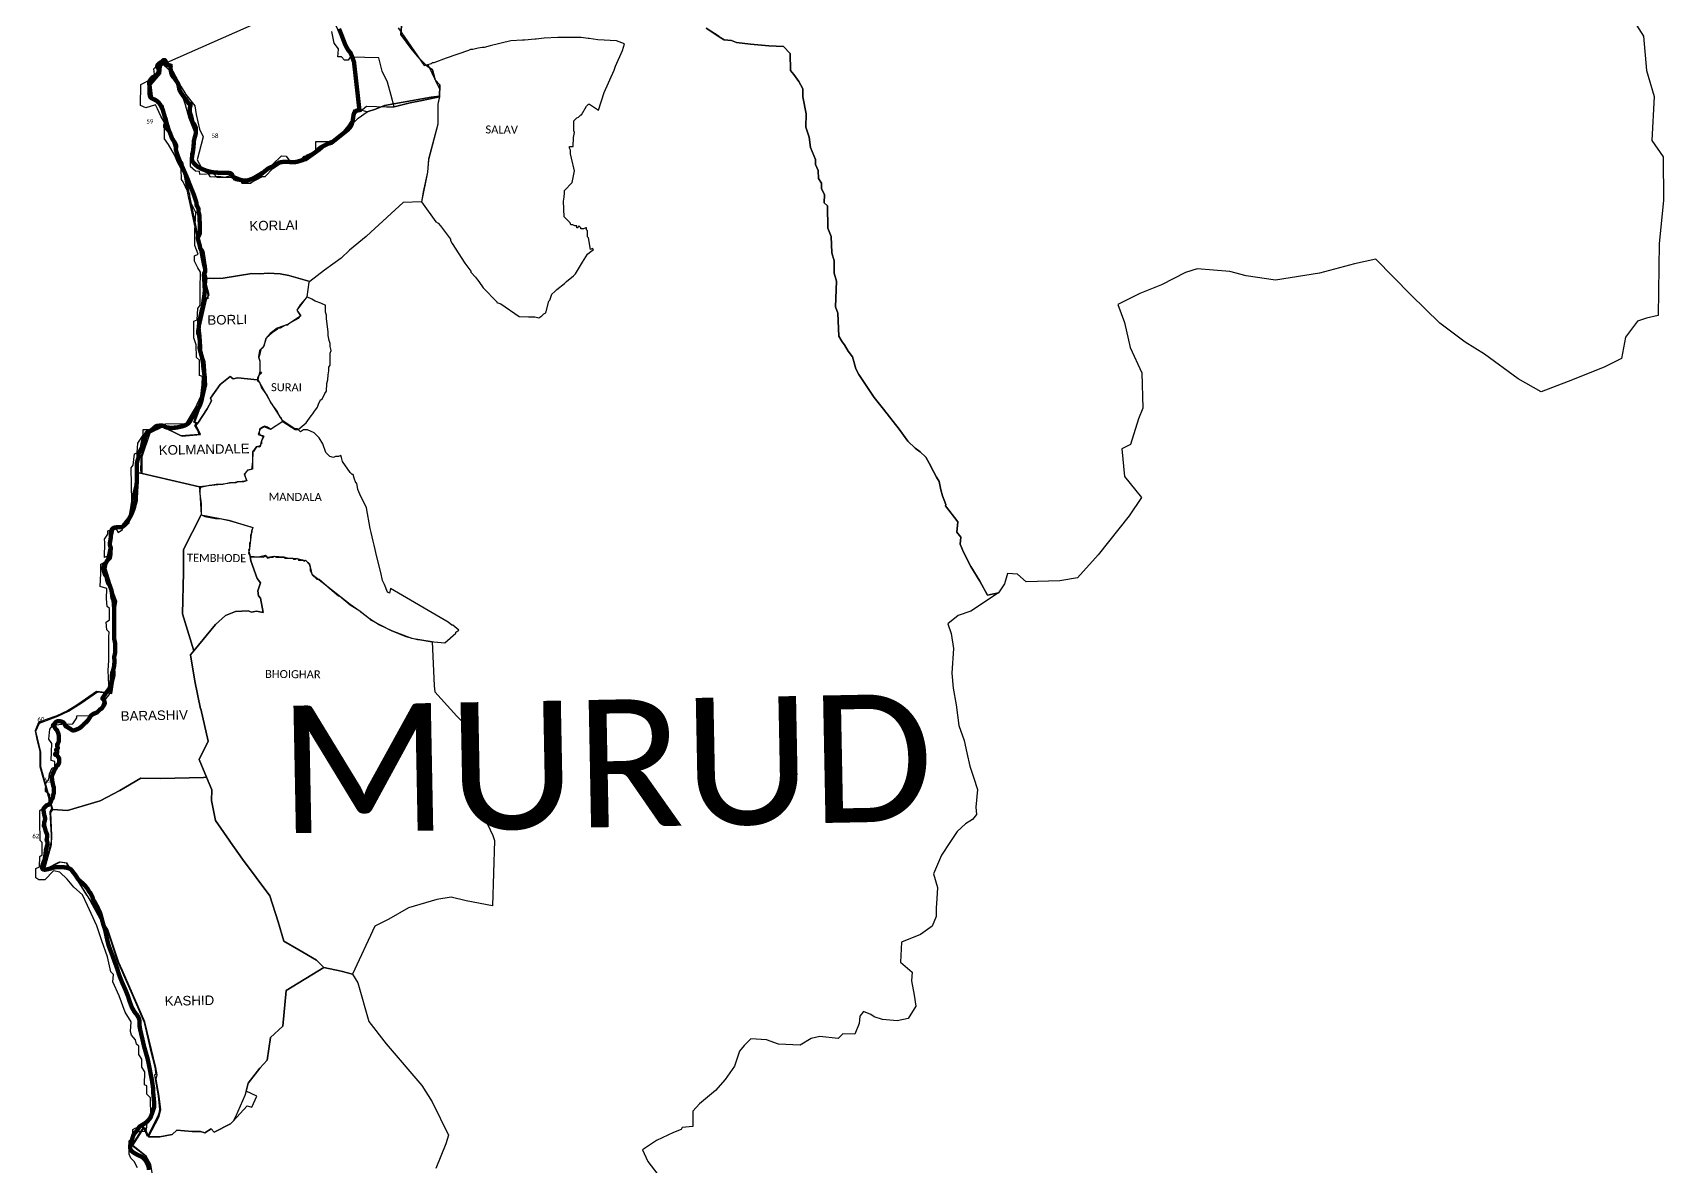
# Model space of a CAD drawing. Header units: metres. Extents: x 0 to 561379, y 0 to 4092696.
# Drawn here: x 277558 to 296192, y 2038706 to 2051652 of the extents above; entities that cross this region are included whole.
import ezdxf

# ---------------------------------------------------------------- set-up
doc = ezdxf.new("R2010")
doc.units = ezdxf.units.M
for name, color, linetype in [('COASTLINE', 5, 'Continuous'), ('DISTRICT BOUNDRY', 86, 'Continuous'), ('TALUKA BOUNDRY', 150, 'Continuous'), ('TALUKA NAME', 5, 'Continuous'), ('UNPROTECTED', 130, 'Continuous'), ('UNPROTECTED DUE TO CREEK', 150, 'Continuous'), ('village', 32, 'Continuous'), ('VILLAGE NAME', 250, 'Continuous')]:
    doc.layers.add(name, color=color, linetype=linetype)
doc.styles.get("Standard").update_dxf_attribs({"font": 'calibri.ttf'})

msp = doc.modelspace()

# ---------------------------------------------------------------- linework, layer by layer
at = {"layer": 'COASTLINE', "const_width": 50, "flags": 128}
msp.add_lwpolyline([(281059, 2051696), (281088, 2051624), (281126, 2051524), (281140, 2051495), (281158, 2051462), (281167, 2051449), (281180, 2051433), (281188, 2051424), (281206, 2051385), (281230, 2051316), (281292, 2050768), (281272, 2050765), (281257, 2050760), (281242, 2050748), (281230, 2050733), (281224, 2050710), (281221, 2050685), (281213, 2050635), (281202, 2050600), (281183, 2050568), (281161, 2050545), (280986, 2050405), (280959, 2050397), (280939, 2050387), (280854, 2050344), (280824, 2050321), (280815, 2050306), (280803, 2050297), (280754, 2050263), (280696, 2050236), (280685, 2050225), (280669, 2050211), (280657, 2050203), (280640, 2050196), (280582, 2050179), (280546, 2050172), (280486, 2050176), (280425, 2050177), (280377, 2050170), (280350, 2050153), (280316, 2050129), (280277, 2050115), (280248, 2050100), (280221, 2050079), (280196, 2050058), (280168, 2050042), (280145, 2050027), (280121, 2050013), (280096, 2049998), (280068, 2049984), (280049, 2049977), (280031, 2049970), (280016, 2049966), (280000, 2049964), (279985, 2049962), (279967, 2049963), (279942, 2049969), (279919, 2049976), (279898, 2049984), (279869, 2049996), (279858, 2050001), (279850, 2050006), (279845, 2050015), (279839, 2050027), (279831, 2050038), (279821, 2050046), (279810, 2050049), (279793, 2050051), (279750, 2050052), (279716, 2050052), (279689, 2050052), (279644, 2050056), (279623, 2050057), (279604, 2050060), (279581, 2050066), (279548, 2050074), (279525, 2050083), (279497, 2050093), (279477, 2050103), (279458, 2050114), (279441, 2050123), (279423, 2050139), (279408, 2050153), (279397, 2050166), (279388, 2050177), (279380, 2050193), (279378, 2050205), (279378, 2050224), (279381, 2050246), (279388, 2050283), (279394, 2050331), (279396, 2050361), (279399, 2050384), (279399, 2050407), (279402, 2050424), (279408, 2050449), (279415, 2050473), (279423, 2050506), (279424, 2050522), (279424, 2050540), (279424, 2050561), (279419, 2050577), (279408, 2050598), (279395, 2050618), (279387, 2050626), (279382, 2050638), (279378, 2050661), (279371, 2050691), (279362, 2050718), (279356, 2050737), (279354, 2050764), (279353, 2050788), (279356, 2050802), (279359, 2050810), (279362, 2050820), (279362, 2050827), (279360, 2050834), (279355, 2050838), (279352, 2050840), (279344, 2050842), (279339, 2050845), (279319, 2050877), (279305, 2050897), (279285, 2050920), (279265, 2050948), (279254, 2050965), (279244, 2050981), (279238, 2050993), (279233, 2051007), (279229, 2051030), (279225, 2051050), (279219, 2051071), (279207, 2051091), (279191, 2051113), (279179, 2051130), (279165, 2051144), (279158, 2051155), (279149, 2051168), (279143, 2051188), (279139, 2051203), (279136, 2051223), (279134, 2051240), (279134, 2051257), (279135, 2051268), (279134, 2051275), (279128, 2051277), (279116, 2051280), (279103, 2051281), (279091, 2051282), (279082, 2051283), (279076, 2051289), (279075, 2051305), (279075, 2051324), (279071, 2051335), (279067, 2051338), (279060, 2051339), (279054, 2051338), (279047, 2051334), (279038, 2051324), (279029, 2051317), (279013, 2051308), (279001, 2051299), (278993, 2051292), (278987, 2051285), (278984, 2051279), (278982, 2051272), (278982, 2051261), (278985, 2051255), (278991, 2051248), (278996, 2051241), (278998, 2051231), (278999, 2051219), (278995, 2051199), (278989, 2051189), (278983, 2051180), (278978, 2051171), (278973, 2051162), (278963, 2051155), (278950, 2051151), (278938, 2051146), (278928, 2051142), (278921, 2051135), (278908, 2051119), (278898, 2051106), (278894, 2051097), (278890, 2051084), (278889, 2051076), (278890, 2051063), (278894, 2051043), (278894, 2051023), (278894, 2050993), (278894, 2050967), (278894, 2050952), (278896, 2050938), (278898, 2050928), (278901, 2050918), (278906, 2050912), (278915, 2050905), (278931, 2050897), (278950, 2050888), (278966, 2050880), (278982, 2050869), (279000, 2050852), (279013, 2050834), (279025, 2050812), (279036, 2050791), (279044, 2050773), (279053, 2050742), (279064, 2050705), (279070, 2050684), (279079, 2050662), (279082, 2050647), (279083, 2050632), (279082, 2050614), (279077, 2050604), (279073, 2050596), (279073, 2050587), (279073, 2050578), (279075, 2050575), (279078, 2050568), (279088, 2050560), (279104, 2050546), (279116, 2050531), (279127, 2050509), (279135, 2050487), (279146, 2050457), (279154, 2050440), (279162, 2050427), (279180, 2050399), (279187, 2050389), (279191, 2050378), (279197, 2050366), (279199, 2050355), (279197, 2050341), (279195, 2050330), (279194, 2050323), (279196, 2050312), (279201, 2050291), (279219, 2050238), (279247, 2050168), (279279, 2050095), (279323, 2049995), (279352, 2049920), (279371, 2049872), (279395, 2049815), (279408, 2049778), (279425, 2049726), (279430, 2049706), (279432, 2049690), (279432, 2049680), (279433, 2049674), (279435, 2049671), (279441, 2049666), (279444, 2049660), (279446, 2049654), (279450, 2049649), (279452, 2049641), (279453, 2049631), (279452, 2049618), (279452, 2049611), (279453, 2049604), (279456, 2049596), (279458, 2049591), (279462, 2049579), (279465, 2049527), (279467, 2049479), (279467, 2049440), (279469, 2049401), (279468, 2049372), (279467, 2049358), (279462, 2049344), (279459, 2049335), (279453, 2049327), (279448, 2049321), (279446, 2049314), (279445, 2049309), (279446, 2049300), (279455, 2049264), (279469, 2049216), (279471, 2049198), (279474, 2049187), (279480, 2049176), (279487, 2049169), (279493, 2049162), (279499, 2049148), (279503, 2049124), (279512, 2049064), (279519, 2049014), (279525, 2048986), (279527, 2048965), (279529, 2048935), (279529, 2048923), (279527, 2048917), (279524, 2048914), (279521, 2048910), (279518, 2048906), (279517, 2048903), (279515, 2048883), (279518, 2048836), (279521, 2048796), (279524, 2048731), (279524, 2048692), (279521, 2048663), (279517, 2048631), (279512, 2048604), (279507, 2048562), (279501, 2048517), (279495, 2048496), (279488, 2048474), (279484, 2048452), (279480, 2048430), (279473, 2048400), (279466, 2048377), (279460, 2048347), (279460, 2048327), (279457, 2048298), (279454, 2048269), (279449, 2048239), (279449, 2048226), (279451, 2048215), (279453, 2048209), (279456, 2048204), (279459, 2048194), (279463, 2048171), (279467, 2048144), (279469, 2048109), (279469, 2048090), (279469, 2048080), (279467, 2048069), (279465, 2048062), (279464, 2048056), (279467, 2048038), (279477, 2048003), (279485, 2047970), (279491, 2047954), (279497, 2047921), (279503, 2047888), (279506, 2047869), (279508, 2047835), (279512, 2047803), (279519, 2047753), (279526, 2047715), (279527, 2047661), (279524, 2047625), (279502, 2047520), (279494, 2047482), (279486, 2047444), (279476, 2047414), (279462, 2047381), (279438, 2047343), (279408, 2047299), (279382, 2047257), (279368, 2047237), (279358, 2047215), (279339, 2047192), (279316, 2047176), (279292, 2047165), (279264, 2047156), (279198, 2047142), (279131, 2047140), (279088, 2047145), (279071, 2047151), (279057, 2047160), (279047, 2047164), (279033, 2047165), (279018, 2047165), (278998, 2047164), (278985, 2047163), (278969, 2047158), (278957, 2047149), (278940, 2047134), (278928, 2047124), (278917, 2047115), (278900, 2047104), (278871, 2047090), (278862, 2047084), (278858, 2047078), (278855, 2047070), (278851, 2047060), (278850, 2047052), (278847, 2047048), (278839, 2047038), (278832, 2047030), (278827, 2047014), (278821, 2046993), (278813, 2046953), (278809, 2046932), (278806, 2046915), (278801, 2046905), (278794, 2046891), (278784, 2046871), (278778, 2046863), (278774, 2046856), (278771, 2046847), (278769, 2046838), (278768, 2046830), (278769, 2046818), (278768, 2046805), (278764, 2046790), (278759, 2046775), (278754, 2046760), (278751, 2046751), (278750, 2046741), (278749, 2046730), (278750, 2046713), (278750, 2046696), (278750, 2046678), (278750, 2046649), (278749, 2046615), (278749, 2046575), (278748, 2046533), (278745, 2046477), (278741, 2046429), (278740, 2046416), (278741, 2046398), (278738, 2046370), (278738, 2046364), (278738, 2046352), (278738, 2046333), (278737, 2046311), (278733, 2046295), (278725, 2046268), (278716, 2046229), (278705, 2046197), (278693, 2046167), (278683, 2046144), (278663, 2046109), (278640, 2046068), (278633, 2046053), (278622, 2046043), (278608, 2046029), (278597, 2046019), (278587, 2046012), (278582, 2046008), (278574, 2046005), (278566, 2046004), (278555, 2046004), (278545, 2046004), (278533, 2046004), (278519, 2046004), (278508, 2046003), (278499, 2046002), (278485, 2045998), (278479, 2045994), (278468, 2045985), (278463, 2045978), (278459, 2045967), (278454, 2045953), (278450, 2045938), (278451, 2045925), (278451, 2045909), (278450, 2045882), (278447, 2045862), (278444, 2045843), (278441, 2045828), (278440, 2045814), (278441, 2045806), (278442, 2045797), (278445, 2045785), (278448, 2045777), (278450, 2045771), (278451, 2045763), (278449, 2045745), (278446, 2045718), (278446, 2045689), (278444, 2045673), (278439, 2045654), (278431, 2045645), (278423, 2045639), (278417, 2045632), (278409, 2045621), (278405, 2045615), (278402, 2045610), (278399, 2045604), (278395, 2045598), (278389, 2045590), (278383, 2045588), (278380, 2045585), (278377, 2045582), (278373, 2045573), (278371, 2045566), (278368, 2045547), (278368, 2045523), (278371, 2045506), (278375, 2045493), (278378, 2045482), (278382, 2045469), (278385, 2045462), (278390, 2045455), (278395, 2045450), (278399, 2045446), (278402, 2045439), (278405, 2045424), (278411, 2045396), (278419, 2045372), (278422, 2045363), (278426, 2045358), (278430, 2045356), (278435, 2045350), (278438, 2045342), (278443, 2045328), (278447, 2045317), (278453, 2045299), (278460, 2045281), (278461, 2045268), (278463, 2045255), (278466, 2045228), (278469, 2045203), (278471, 2045195), (278474, 2045190), (278477, 2045182), (278482, 2045165), (278484, 2045149), (278485, 2045130), (278488, 2045093), (278489, 2045057), (278489, 2045042), (278490, 2045003), (278489, 2044968), (278490, 2044939), (278491, 2044895), (278491, 2044856), (278489, 2044835), (278489, 2044813), (278488, 2044790), (278488, 2044767), (278488, 2044750), (278489, 2044731), (278491, 2044723), (278493, 2044713), (278497, 2044696), (278499, 2044686), (278500, 2044664), (278501, 2044627), (278501, 2044617), (278501, 2044584), (278499, 2044566), (278497, 2044551), (278492, 2044535), (278490, 2044529), (278489, 2044521), (278489, 2044512), (278490, 2044507), (278492, 2044494), (278493, 2044484), (278492, 2044465), (278491, 2044440), (278489, 2044424), (278487, 2044408), (278483, 2044393), (278480, 2044381), (278478, 2044372), (278475, 2044360), (278471, 2044353), (278469, 2044349), (278468, 2044346), (278465, 2044327), (278463, 2044292), (278462, 2044264), (278458, 2044235), (278455, 2044217), (278446, 2044191), (278433, 2044161), (278424, 2044147), (278393, 2044109), (278370, 2044072), (278359, 2044057), (278357, 2044053), (278356, 2044050), (278356, 2044047), (278358, 2044045), (278364, 2044039), (278371, 2044031), (278375, 2044024), (278377, 2044019), (278380, 2044009), (278381, 2043999), (278382, 2043993), (278380, 2043986), (278377, 2043980), (278357, 2043950), (278351, 2043941), (278343, 2043933), (278333, 2043927), (278327, 2043924), (278311, 2043906), (278297, 2043893), (278291, 2043889), (278281, 2043885), (278264, 2043878), (278253, 2043873), (278241, 2043866), (278227, 2043856), (278220, 2043848), (278216, 2043840), (278211, 2043831), (278199, 2043813), (278189, 2043798), (278183, 2043791), (278171, 2043780), (278145, 2043757), (278125, 2043736), (278103, 2043717), (278086, 2043706), (278052, 2043692), (278030, 2043685), (278022, 2043684), (278016, 2043685), (278011, 2043687), (278003, 2043691), (277995, 2043697), (277985, 2043704), (277969, 2043714), (277962, 2043718), (277956, 2043722), (277951, 2043725), (277944, 2043728), (277939, 2043731), (277932, 2043739), (277927, 2043747), (277922, 2043761), (277916, 2043767), (277910, 2043775), (277895, 2043782), (277879, 2043787), (277870, 2043789), (277861, 2043790), (277851, 2043790), (277844, 2043789), (277835, 2043787), (277827, 2043783), (277818, 2043776), (277811, 2043765), (277805, 2043757), (277800, 2043752), (277796, 2043748), (277792, 2043745), (277791, 2043742), (277792, 2043740), (277793, 2043738), (277798, 2043736), (277804, 2043732), (277806, 2043730), (277809, 2043724), (277812, 2043716), (277816, 2043708), (277819, 2043704), (277823, 2043699), (277830, 2043693), (277834, 2043689), (277838, 2043682), (277846, 2043663), (277851, 2043652), (277854, 2043641), (277856, 2043626), (277858, 2043602), (277858, 2043574), (277857, 2043566), (277855, 2043554), (277849, 2043541), (277845, 2043532), (277840, 2043528), (277838, 2043524), (277837, 2043520), (277837, 2043516), (277838, 2043510), (277839, 2043505), (277842, 2043500), (277844, 2043491), (277844, 2043485), (277844, 2043481), (277842, 2043478), (277839, 2043474), (277836, 2043471), (277833, 2043469), (277831, 2043467), (277829, 2043466), (277828, 2043464), (277828, 2043462), (277829, 2043460), (277831, 2043458), (277835, 2043456), (277837, 2043453), (277838, 2043448), (277839, 2043443), (277838, 2043436), (277837, 2043430), (277831, 2043419), (277829, 2043417), (277827, 2043418), (277823, 2043419), (277820, 2043420), (277818, 2043419), (277817, 2043418), (277816, 2043416), (277815, 2043414), (277815, 2043412), (277815, 2043409), (277816, 2043407), (277820, 2043405), (277824, 2043405), (277827, 2043405), (277831, 2043403), (277837, 2043400), (277839, 2043396), (277843, 2043390), (277848, 2043384), (277853, 2043377), (277856, 2043371), (277860, 2043363), (277862, 2043348), (277861, 2043341), (277861, 2043331), (277859, 2043314), (277855, 2043303), (277851, 2043294), (277849, 2043291), (277844, 2043290), (277841, 2043288), (277838, 2043285), (277835, 2043280), (277829, 2043270), (277825, 2043262), (277823, 2043257), (277821, 2043254), (277819, 2043252), (277817, 2043250), (277813, 2043244), (277808, 2043234), (277804, 2043224), (277796, 2043206), (277785, 2043183), (277782, 2043173), (277778, 2043164), (277777, 2043155), (277776, 2043146), (277778, 2043139), (277779, 2043132), (277780, 2043122), (277782, 2043107), (277786, 2043088), (277789, 2043070), (277791, 2043061), (277792, 2043054), (277796, 2043045), (277800, 2043034), (277801, 2043028), (277801, 2043013), (277801, 2043000), (277799, 2042985), (277799, 2042971), (277795, 2042953), (277791, 2042935), (277790, 2042926), (277787, 2042913), (277783, 2042908), (277781, 2042905), (277778, 2042903), (277776, 2042899), (277772, 2042889), (277767, 2042873), (277763, 2042864), (277760, 2042858), (277756, 2042853), (277751, 2042847), (277745, 2042842), (277740, 2042838), (277735, 2042834), (277729, 2042833), (277722, 2042830), (277717, 2042828), (277714, 2042825), (277707, 2042818), (277700, 2042811), (277694, 2042806), (277688, 2042798), (277684, 2042791), (277683, 2042784), (277682, 2042775), (277683, 2042766), (277684, 2042759), (277685, 2042750), (277688, 2042733), (277692, 2042713), (277696, 2042702), (277699, 2042689), (277699, 2042684), (277700, 2042675), (277699, 2042667), (277698, 2042655), (277697, 2042651), (277694, 2042646), (277692, 2042642), (277690, 2042637), (277690, 2042631), (277689, 2042622), (277689, 2042616), (277689, 2042610), (277687, 2042606), (277686, 2042603), (277686, 2042600), (277686, 2042595), (277688, 2042592), (277691, 2042589), (277693, 2042586), (277695, 2042583), (277697, 2042575), (277699, 2042565), (277703, 2042551), (277705, 2042542), (277708, 2042530), (277718, 2042509), (277721, 2042501), (277723, 2042496), (277724, 2042489), (277724, 2042479), (277724, 2042470), (277721, 2042453), (277719, 2042441), (277718, 2042435), (277720, 2042427), (277721, 2042422), (277724, 2042416), (277726, 2042410), (277728, 2042402), (277728, 2042389), (277726, 2042381), (277723, 2042373), (277721, 2042363), (277715, 2042341), (277711, 2042327), (277710, 2042316), (277706, 2042287), (277702, 2042253), (277699, 2042239), (277696, 2042214), (277693, 2042201), (277685, 2042186), (277675, 2042161), (277671, 2042147), (277667, 2042134), (277665, 2042115), (277669, 2042106), (277675, 2042099), (277683, 2042095), (277696, 2042094), (277708, 2042095), (277720, 2042098), (277734, 2042100), (277747, 2042103), (277759, 2042106), (277791, 2042117), (277818, 2042122), (277862, 2042124), (277904, 2042123), (277941, 2042118), (277972, 2042110), (277996, 2042097), (278046, 2042034), (278079, 2041982), (278131, 2041937), (278158, 2041910), (278189, 2041870), (278202, 2041845), (278221, 2041823), (278241, 2041781), (278250, 2041751), (278272, 2041716), (278298, 2041666), (278329, 2041601), (278350, 2041525), (278366, 2041465), (278382, 2041421), (278391, 2041386), (278397, 2041353), (278414, 2041276), (278425, 2041231), (278475, 2041098), (278499, 2041032), (278523, 2040967), (278545, 2040896), (278579, 2040809), (278620, 2040718), (278646, 2040652), (278667, 2040587), (278691, 2040523), (278708, 2040493), (278718, 2040475), (278733, 2040455), (278749, 2040437), (278767, 2040407), (278774, 2040389), (278778, 2040372), (278780, 2040349), (278780, 2040325), (278781, 2040294), (278789, 2040256), (278795, 2040234), (278801, 2040206), (278814, 2040151), (278828, 2040087), (278848, 2040017), (278865, 2039957), (278873, 2039929), (278886, 2039866), (278902, 2039785), (278921, 2039688), (278933, 2039609), (278936, 2039543), (278943, 2039470), (278948, 2039415), (278948, 2039392), (278944, 2039374), (278936, 2039354), (278924, 2039316), (278906, 2039267), (278891, 2039245), (278867, 2039219), (278839, 2039196), (278809, 2039178), (278781, 2039162), (278773, 2039152), (278766, 2039141), (278758, 2039126), (278750, 2039114), (278743, 2039105), (278732, 2039095), (278725, 2039087), (278715, 2039073), (278708, 2039060), (278701, 2039039), (278694, 2039009), (278688, 2038989), (278678, 2038963), (278673, 2038946), (278671, 2038935), (278671, 2038920), (278674, 2038907), (278680, 2038895), (278690, 2038881), (278699, 2038872), (278718, 2038859), (278741, 2038846), (278770, 2038831), (278797, 2038820), (278813, 2038809), (278825, 2038800), (278841, 2038783), (278854, 2038763), (278865, 2038743), (278874, 2038726), (278882, 2038702), (278886, 2038688), (278887, 2038666)], dxfattribs=at)
at = {"layer": 'DISTRICT BOUNDRY'}
msp.add_polyline3d([(280640, 2051991, 0), (279089, 2051306, 0), (279074, 2051328, 0), (279012, 2051269, 0), (279010, 2051209, 0), (279005, 2051185, 0), (278990, 2051166, 0), (278895, 2051056, 0), (278917, 2050897, 0), (279032, 2050816, 0), (279141, 2050457, 0), (279220, 2050192, 0), (279258, 2050173, 0), (279340, 2049763, 0), (279344, 2049749, 0), (279436, 2049305, 0), (279456, 2049215, 0), (279456, 2049206, 0), (279495, 2049011, 0), (279534, 2048856, 0), (279535, 2048849, 0), (279530, 2048772, 0), (279536, 2048747, 0), (279545, 2048717, 0), (279551, 2048690, 0), (279560, 2048656, 0), (279560, 2048646, 0), (279561, 2048612, 0), (279559, 2048612, 0), (279530, 2048616, 0), (279521, 2048578, 0), (279491, 2048446, 0), (279465, 2048331, 0), (279454, 2048284, 0), (279462, 2048229, 0), (279463, 2048220, 0), (279468, 2048185, 0), (279470, 2048170, 0), (279472, 2048144, 0), (279474, 2048089, 0), (279475, 2048060, 0), (279470, 2048010, 0), (279481, 2047989, 0), (279496, 2047957, 0), (279495, 2047933, 0), (279499, 2047919, 0), (279501, 2047915, 0), (279512, 2047894, 0), (279513, 2047874, 0), (279514, 2047862, 0), (279515, 2047854, 0), (279516, 2047847, 0), (279517, 2047840, 0), (279519, 2047829, 0), (279520, 2047823, 0), (279521, 2047789, 0), (279525, 2047711, 0), (279527, 2047688, 0), (279527, 2047678, 0), (279532, 2047630, 0), (279531, 2047623, 0), (279520, 2047580, 0), (279505, 2047521, 0), (279499, 2047496, 0), (279496, 2047485, 0), (279475, 2047423, 0), (279427, 2047290, 0), (279402, 2047220, 0), (279397, 2047204, 0), (279426, 2047193, 0), (279430, 2047192, 0), (279408, 2047167, 0), (279445, 2047105, 0), (279458, 2047064, 0), (279252, 2047047, 0), (279034, 2047155, 0), (278884, 2047085, 0), (278864, 2047031, 0), (278798, 2046821, 0), (278797, 2046815, 0), (278791, 2046670, 0), (278794, 2046620, 0), (278783, 2046623, 0), (278754, 2046628, 0), (278741, 2046569, 0), (278726, 2046490, 0), (278708, 2046408, 0), (278692, 2046330, 0), (278679, 2046253, 0), (278663, 2046160, 0), (278655, 2046112, 0), (278647, 2046055, 0), (278596, 2046032, 0), (278474, 2045980, 0), (278465, 2045944, 0), (278449, 2045867, 0), (278449, 2045862, 0), (278441, 2045822, 0), (278431, 2045767, 0), (278426, 2045747, 0), (278415, 2045689, 0), (278409, 2045656, 0), (278403, 2045626, 0), (278385, 2045534, 0), (278404, 2045469, 0), (278429, 2045387, 0), (278456, 2045300, 0), (278476, 2045240, 0), (278500, 2045180, 0), (278506, 2045161, 0), (278497, 2045091, 0), (278494, 2045003, 0), (278486, 2044915, 0), (278485, 2044896, 0), (278481, 2044815, 0), (278482, 2044801, 0), (278482, 2044715, 0), (278487, 2044606, 0), (278483, 2044547, 0), (278484, 2044528, 0), (278487, 2044430, 0), (278488, 2044390, 0), (278488, 2044310, 0), (278469, 2044234, 0), (278452, 2044110, 0), (278286, 2044129, 0), (278111, 2044006, 0), (278032, 2043955, 0), (277956, 2043909, 0), (277836, 2043850, 0), (277713, 2043808, 0), (277625, 2043773, 0), (277585, 2043680, 0), (277605, 2043586, 0), (277640, 2043442, 0), (277640, 2043272, 0), (277777, 2042785, 0), (277770, 2042786, 0), (277753, 2042752, 0), (277768, 2042488, 0), (277768, 2042420, 0), (277762, 2042385, 0), (277711, 2042196, 0), (277682, 2042098, 0), (277722, 2042111, 0), (277863, 2042183, 0), (277943, 2042173, 0), (277946, 2042166, 0), (277954, 2042151, 0), (278093, 2041932, 0), (278174, 2041802, 0), (278187, 2041786, 0), (278239, 2041698, 0), (278326, 2041535, 0), (278407, 2041417, 0), (278445, 2041304, 0), (278483, 2041187, 0), (278510, 2041101, 0), (278531, 2041039, 0), (278574, 2040947, 0), (278609, 2040865, 0), (278695, 2040669, 0), (278828, 2040361, 0), (278842, 2040301, 0), (278902, 2040049, 0), (278953, 2039841, 0), (278967, 2039756, 0), (278952, 2039753, 0), (278958, 2039707, 0), (278991, 2039513, 0), (279009, 2039355, 0), (278999, 2039312, 0), (278990, 2039281, 0), (278966, 2039239, 0), (278892, 2039092, 0), (278870, 2039047, 0), (278870, 2039047, 0), (278824, 2039157, 0), (278692, 2038949, 0), (278843, 2038829, 0), (278864, 2038789, 0), (278898, 2038732, 0), (278900, 2038709, 0), (278901, 2038698, 0)], dxfattribs=at)
at = {"layer": 'TALUKA BOUNDRY'}
for points in [[(278757, 2038691, 0), (278717, 2038760, 0), (278679, 2038800, 0), (278659, 2038846, 0), (278661, 2038923, 0), (278660, 2038996, 0), (278700, 2039037, 0), (278701, 2039127, 0), (278737, 2039147, 0), (278775, 2039106, 0), (278831, 2039109, 0), (278860, 2039128, 0), (278866, 2039199, 0), (278908, 2039280, 0), (278903, 2039488, 0), (278863, 2039531, 0), (278861, 2039624, 0), (278836, 2039636, 0), (278838, 2039787, 0), (278804, 2039840, 0), (278804, 2039931, 0), (278771, 2039985, 0), (278773, 2040078, 0), (278744, 2040102, 0), (278744, 2040102, 0), (278734, 2040150, 0), (278688, 2040204, 0), (278676, 2040245, 0), (278682, 2040356, 0), (278614, 2040468, 0), (278547, 2040654, 0), (278476, 2040815, 0), (278482, 2040899, 0), (278451, 2040928, 0), (278413, 2041097, 0), (278349, 2041280, 0), (278290, 2041451, 0), (278184, 2041686, 0), (278128, 2041806, 0), (278027, 2041895, 0), (277952, 2041986, 0), (277869, 2042064, 0), (277796, 2042080, 0), (277696, 2041977, 0), (277627, 2041980, 0), (277596, 2042002, 0), (277593, 2042106, 0), (277637, 2042125, 0), (277639, 2042244, 0), (277667, 2042262, 0), (277668, 2042406, 0), (277643, 2042427, 0), (277639, 2042649, 0), (277641, 2042770, 0), (277743, 2042847, 0), (277755, 2042949, 0), (277706, 2042985, 0), (277710, 2043080, 0), (277742, 2043122, 0), (277751, 2043189, 0), (277749, 2043189, 0), (277781, 2043256, 0), (277812, 2043263, 0), (277813, 2043329, 0), (277768, 2043340, 0), (277777, 2043534, 0), (277744, 2043585, 0), (277754, 2043700, 0), (277788, 2043743, 0), (277890, 2043756, 0), (278016, 2043759, 0), (278061, 2043827, 0), (278062, 2043849, 0), (278229, 2043853, 0), (278289, 2043885, 0), (278324, 2043899, 0), (278362, 2044006, 0), (278430, 2044088, 0), (278447, 2044122, 0), (278453, 2044199, 0), (278428, 2044201, 0), (278422, 2044368, 0), (278427, 2044484, 0), (278427, 2044752, 0), (278432, 2044805, 0), (278406, 2044832, 0), (278397, 2044921, 0), (278437, 2044949, 0), (278435, 2045077, 0), (278409, 2045101, 0), (278400, 2045187, 0), (278404, 2045304, 0), (278331, 2045327, 0), (278336, 2045478, 0), (278338, 2045582, 0), (278405, 2045617, 0), (278408, 2045676, 0), (278377, 2045660, 0), (278382, 2045829, 0), (278380, 2045869, 0), (278416, 2045925, 0), (278417, 2045965, 0), (278510, 2045989, 0), (278536, 2045943, 0), (278583, 2045977, 0), (278589, 2046043, 0), (278609, 2046061, 0), (278649, 2046112, 0), (278676, 2046119, 0), (278678, 2046224, 0), (278693, 2046297, 0), (278683, 2046682, 0), (278707, 2046714, 0), (278722, 2046841, 0), (278754, 2046853, 0), (278758, 2046964, 0), (278820, 2047055, 0), (278822, 2047120, 0), (278925, 2047120, 0), (279032, 2047165, 0), (279079, 2047185, 0), (279312, 2047188, 0), (279420, 2047368, 0), (279481, 2047500, 0), (279481, 2047500, 0), (279496, 2047629, 0), (279497, 2047724, 0), (279465, 2047737, 0), (279464, 2047911, 0), (279429, 2047942, 0), (279428, 2048086, 0), (279399, 2048166, 0), (279400, 2048356, 0), (279437, 2048372, 0), (279446, 2048503, 0), (279473, 2048541, 0), (279471, 2048728, 0), (279476, 2048919, 0), (279444, 2048967, 0), (279407, 2049043, 0), (279407, 2049105, 0), (279449, 2049121, 0), (279412, 2049222, 0), (279412, 2049394, 0), (279423, 2049598, 0), (279384, 2049674, 0), (279355, 2049729, 0), (279354, 2049812, 0), (279327, 2049843, 0), (279277, 2049947, 0), (279259, 2049977, 0), (279254, 2050096, 0), (279212, 2050175, 0), (279178, 2050258, 0), (279110, 2050374, 0), (279063, 2050440, 0), (279063, 2050440, 0), (279064, 2050625, 0), (279023, 2050697, 0), (278986, 2050784, 0), (278963, 2050829, 0), (278852, 2050795, 0), (278789, 2050822, 0), (278795, 2051061, 0), (278911, 2051121, 0), (278950, 2051179, 0), (278942, 2051241, 0), (279001, 2051291, 0), (279039, 2051299, 0), (279123, 2051220, 0), (279207, 2051079, 0), (279254, 2050965, 0), (279302, 2050833, 0), (279342, 2050681, 0), (279403, 2050526, 0), (279391, 2050325, 0), (279360, 2050274, 0), (279356, 2050129, 0), (279419, 2050075, 0), (279460, 2050071, 0), (279466, 2050038, 0), (279623, 2050044, 0), (279662, 2050001, 0), (279836, 2050003, 0), (279857, 2049973, 0), (279932, 2049969, 0), (279947, 2049932, 0), (280048, 2049935, 0), (280105, 2049975, 0), (280195, 2050036, 0), (280220, 2050090, 0), (280300, 2050147, 0), (280402, 2050245, 0), (280456, 2050240, 0), (280509, 2050169, 0), (280608, 2050174, 0), (280662, 2050242, 0), (280740, 2050242, 0), (280795, 2050279, 0), (280795, 2050409, 0), (281010, 2050408, 0), (281095, 2050505, 0), (281162, 2050590, 0), (281162, 2050590, 0), (281205, 2050653, 0), (281228, 2050770, 0), (281328, 2050773, 0), (281374, 2050811, 0), (281602, 2050805, 0), (281688, 2050805, 0), (281688, 2050805, 0), (281871, 2050850, 0), (282007, 2050879, 0), (282208, 2050919, 0), (282210, 2051058, 0), (282159, 2051114, 0), (282127, 2051227, 0), (282062, 2051273, 0), (281974, 2051361, 0), (281882, 2051472, 0), (281766, 2051631, 0), (281774, 2051731, 0)], [(281774, 2051731, 0), (281766, 2051631, 0), (281882, 2051472, 0), (281974, 2051361, 0), (282062, 2051273, 0), (282127, 2051227, 0), (282159, 2051114, 0), (282210, 2051058, 0), (282208, 2050919, 0), (282007, 2050879, 0), (281871, 2050850, 0), (281688, 2050805, 0), (281656, 2050933, 0), (281612, 2051088, 0), (281612, 2051088, 0), (281552, 2051214, 0), (281529, 2051305, 0), (281515, 2051364, 0), (281353, 2051370, 0), (281185, 2051372, 0), (281163, 2051338, 0), (281121, 2051337, 0), (281088, 2051375, 0), (281088, 2051375, 0), (281044, 2051377, 0), (281050, 2051415, 0), (281051, 2051469, 0), (281002, 2051534, 0), (280977, 2051666, 0)], [(285255, 2051703, 0), (285401, 2051606, 0), (285461, 2051569, 0), (285544, 2051563, 0), (285602, 2051539, 0), (285760, 2051521, 0), (285969, 2051502, 0), (286138, 2051494, 0), (286215, 2051415, 0), (286218, 2051222, 0), (286254, 2051175, 0), (286311, 2051096, 0), (286357, 2051011, 0), (286360, 2050919, 0), (286398, 2050724, 0), (286392, 2050573, 0), (286429, 2050457, 0), (286446, 2050340, 0), (286505, 2050203, 0), (286503, 2050148, 0), (286534, 2050077, 0), (286538, 2049985, 0), (286570, 2049934, 0), (286572, 2049867, 0), (286605, 2049804, 0), (286604, 2049708, 0), (286642, 2049676, 0), (286643, 2049419, 0), (286681, 2049323, 0), (286688, 2049139, 0), (286716, 2049046, 0), (286716, 2048904, 0), (286743, 2048815, 0), (286733, 2048520, 0), (286758, 2048449, 0), (286768, 2048187, 0), (286808, 2048122, 0), (286836, 2048086, 0), (286876, 2048016, 0), (286927, 2047952, 0), (286942, 2047897, 0), (286965, 2047815, 0), (286998, 2047747, 0), (287175, 2047486, 0), (287281, 2047353, 0), (287458, 2047126, 0), (287559, 2046986, 0), (287642, 2046908, 0), (287698, 2046865, 0), (287763, 2046805, 0), (287801, 2046738, 0), (287852, 2046641, 0), (287887, 2046575, 0), (287916, 2046528, 0), (287934, 2046431, 0), (287955, 2046363, 0), (287993, 2046265, 0), (287989, 2046249, 0), (288130, 2046068, 0), (288120, 2045947, 0), (288164, 2045893, 0), (288155, 2045811, 0), (288196, 2045721, 0), (288277, 2045557, 0), (288382, 2045388, 0), (288467, 2045229, 0), (288594, 2045257, 0), (288277, 2045048, 0), (288135, 2044996, 0), (288015, 2044903, 0), (288053, 2044790, 0), (288080, 2044621, 0), (288062, 2044340, 0), (288078, 2044168, 0), (288112, 2043978, 0), (288141, 2043740, 0), (288201, 2043571, 0), (288233, 2043429, 0), (288268, 2043277, 0), (288309, 2043149, 0), (288353, 2043010, 0), (288337, 2042808, 0), (288344, 2042723, 0), (288298, 2042667, 0), (288216, 2042617, 0), (288122, 2042530, 0), (288038, 2042403, 0), (287943, 2042259, 0), (287853, 2042047, 0), (287897, 2041889, 0), (287890, 2041765, 0), (287883, 2041653, 0), (287882, 2041561, 0), (287838, 2041449, 0), (287702, 2041353, 0), (287486, 2041265, 0), (287475, 2041037, 0), (287609, 2040923, 0), (287600, 2040825, 0), (287632, 2040662, 0), (287650, 2040537, 0), (287561, 2040396, 0), (287436, 2040368, 0), (287267, 2040385, 0), (287174, 2040415, 0), (287135, 2040440, 0), (287053, 2040473, 0), (287010, 2040423, 0), (287010, 2040423, 0), (287003, 2040337, 0), (286954, 2040214, 0), (286816, 2040218, 0), (286764, 2040168, 0), (286552, 2040191, 0), (286453, 2040166, 0), (286328, 2040090, 0), (286079, 2040102, 0), (286079, 2040102, 0), (285942, 2040151, 0), (285766, 2040162, 0), (285689, 2040085, 0), (285635, 2040021, 0), (285579, 2039850, 0), (285470, 2039697, 0), (285361, 2039571, 0), (285179, 2039422, 0), (285101, 2039335, 0), (285101, 2039335, 0), (285102, 2039161, 0), (284978, 2039150, 0), (284969, 2039127, 0), (284881, 2039092, 0), (284688, 2039000, 0), (284526, 2038895, 0), (284589, 2038761, 0), (284700, 2038612, 0)], [(295885, 2051737, 0), (295966, 2051612, 0), (295999, 2051220, 0), (296086, 2050923, 0), (296061, 2050421, 0), (296191, 2050233, 0), (296192, 2049737, 0), (296144, 2049246, 0), (296132, 2048424, 0), (295999, 2048393, 0), (295897, 2048359, 0), (295757, 2048174, 0), (295712, 2047932, 0), (295516, 2047833, 0), (295104, 2047669, 0), (294795, 2047550, 0), (294531, 2047701, 0), (294147, 2047982, 0), (293928, 2048118, 0), (293928, 2048118, 0), (293637, 2048334, 0), (293307, 2048658, 0), (292905, 2049065, 0), (292664, 2049014, 0), (292262, 2048906, 0), (291761, 2048824, 0), (291423, 2048875, 0), (291239, 2048925, 0), (290864, 2048955, 0), (290731, 2048915, 0), (290455, 2048773, 0), (290211, 2048675, 0), (289958, 2048549, 0), (290035, 2048341, 0), (290097, 2048056, 0), (290097, 2048056, 0), (290232, 2047766, 0), (290242, 2047363, 0), (290195, 2047241, 0), (290102, 2046949, 0), (290005, 2046899, 0), (290033, 2046582, 0), (290228, 2046345, 0), (290087, 2046136, 0), (289732, 2045691, 0), (289497, 2045427, 0), (289296, 2045394, 0), (288912, 2045381, 0), (288811, 2045468, 0), (288696, 2045478, 0), (288663, 2045360, 0), (288594, 2045257, 0), (288467, 2045229, 0), (288382, 2045388, 0), (288277, 2045557, 0), (288196, 2045721, 0), (288155, 2045811, 0), (288164, 2045893, 0), (288120, 2045947, 0), (288130, 2046068, 0), (287989, 2046249, 0), (287993, 2046265, 0), (287955, 2046363, 0), (287934, 2046431, 0), (287916, 2046528, 0), (287887, 2046575, 0), (287852, 2046641, 0), (287801, 2046738, 0), (287763, 2046805, 0), (287698, 2046865, 0), (287642, 2046908, 0), (287559, 2046986, 0), (287458, 2047126, 0), (287281, 2047353, 0), (287175, 2047486, 0), (286998, 2047747, 0), (286965, 2047815, 0), (286942, 2047897, 0), (286927, 2047952, 0), (286927, 2047952, 0), (286876, 2048016, 0), (286836, 2048086, 0), (286808, 2048122, 0), (286808, 2048122, 0), (286768, 2048187, 0), (286758, 2048449, 0), (286733, 2048520, 0), (286743, 2048815, 0), (286716, 2048904, 0), (286716, 2049046, 0), (286688, 2049139, 0), (286681, 2049323, 0), (286643, 2049419, 0), (286642, 2049676, 0), (286604, 2049708, 0), (286605, 2049804, 0), (286572, 2049867, 0), (286570, 2049934, 0), (286538, 2049985, 0), (286534, 2050077, 0), (286503, 2050148, 0), (286505, 2050203, 0), (286446, 2050340, 0), (286429, 2050457, 0), (286392, 2050573, 0), (286398, 2050724, 0), (286360, 2050919, 0), (286357, 2051011, 0), (286311, 2051096, 0), (286254, 2051175, 0), (286218, 2051222, 0), (286215, 2051415, 0), (286138, 2051494, 0), (285969, 2051502, 0), (285760, 2051521, 0), (285602, 2051539, 0), (285544, 2051563, 0), (285461, 2051569, 0), (285401, 2051606, 0), (285401, 2051608, 0), (285255, 2051703, 0)]]:
    msp.add_polyline3d(points, dxfattribs=at)
at = {"layer": 'UNPROTECTED', "const_width": 50, "flags": 128}
for points in [[(279578, 2050067), (279548, 2050074), (279525, 2050083), (279497, 2050093), (279477, 2050103), (279458, 2050114), (279441, 2050123), (279423, 2050139), (279408, 2050153), (279397, 2050166), (279388, 2050177), (279380, 2050193), (279378, 2050205), (279378, 2050224), (279381, 2050246), (279388, 2050283), (279394, 2050331), (279396, 2050361), (279399, 2050384), (279399, 2050407), (279402, 2050424), (279408, 2050449), (279415, 2050473), (279423, 2050506), (279424, 2050522), (279424, 2050540), (279424, 2050558), (279424, 2050561), (279419, 2050577), (279408, 2050598), (279395, 2050618), (279387, 2050626), (279382, 2050638), (279378, 2050661), (279371, 2050691), (279362, 2050718), (279356, 2050737), (279354, 2050764), (279353, 2050788), (279356, 2050802), (279359, 2050810), (279362, 2050820), (279362, 2050827), (279360, 2050834), (279355, 2050838), (279352, 2050840), (279344, 2050842), (279339, 2050845), (279319, 2050877), (279305, 2050897), (279285, 2050920), (279265, 2050948), (279254, 2050965), (279244, 2050981), (279238, 2050993), (279233, 2051007), (279229, 2051030), (279225, 2051050), (279219, 2051071), (279207, 2051091), (279191, 2051113), (279179, 2051130), (279165, 2051144), (279158, 2051155), (279149, 2051168), (279143, 2051188), (279139, 2051203), (279136, 2051223), (279134, 2051240), (279134, 2051257), (279135, 2051268), (279134, 2051275), (279128, 2051277), (279116, 2051280), (279103, 2051281), (279091, 2051282), (279082, 2051283), (279076, 2051289), (279075, 2051305), (279075, 2051324), (279071, 2051335), (279067, 2051338), (279060, 2051339), (279054, 2051338), (279047, 2051334), (279038, 2051324), (279029, 2051317), (279013, 2051308), (279001, 2051299), (278993, 2051292), (278987, 2051285), (278984, 2051279), (278982, 2051272), (278982, 2051261), (278985, 2051255), (278991, 2051248), (278996, 2051241), (278998, 2051231), (278999, 2051219), (278995, 2051199), (278989, 2051189), (278983, 2051180), (278978, 2051171), (278973, 2051162), (278963, 2051155), (278950, 2051151), (278938, 2051146), (278928, 2051142), (278921, 2051135), (278908, 2051119), (278898, 2051106), (278894, 2051097), (278890, 2051084), (278889, 2051076), (278890, 2051063), (278892, 2051053)], [(279038, 2050788), (279044, 2050773), (279053, 2050742), (279064, 2050705), (279070, 2050684), (279079, 2050662), (279082, 2050647), (279083, 2050632), (279082, 2050614), (279077, 2050604), (279073, 2050596), (279073, 2050587), (279073, 2050578), (279075, 2050575), (279078, 2050568), (279088, 2050560), (279104, 2050546), (279110, 2050539)], [(277842, 2043289), (277841, 2043288), (277838, 2043285), (277835, 2043280), (277829, 2043270), (277825, 2043262), (277823, 2043257), (277821, 2043254), (277819, 2043252), (277817, 2043250), (277813, 2043244), (277808, 2043234), (277804, 2043224), (277796, 2043206), (277785, 2043183), (277782, 2043173), (277778, 2043164), (277777, 2043155), (277776, 2043146), (277778, 2043139), (277779, 2043132), (277780, 2043122), (277782, 2043107), (277786, 2043088), (277789, 2043070), (277791, 2043061), (277792, 2043054), (277796, 2043045), (277800, 2043034), (277801, 2043028), (277801, 2043013), (277801, 2043000), (277799, 2042985), (277799, 2042971), (277798, 2042970)], [(277760, 2042858), (277756, 2042853), (277751, 2042847), (277745, 2042842), (277740, 2042838), (277735, 2042834), (277729, 2042833), (277722, 2042830), (277717, 2042828), (277714, 2042825), (277707, 2042818), (277700, 2042811), (277694, 2042806), (277688, 2042798), (277684, 2042791), (277683, 2042784), (277682, 2042775), (277683, 2042766), (277684, 2042759), (277685, 2042750), (277688, 2042733), (277692, 2042713), (277696, 2042702), (277699, 2042689), (277699, 2042684), (277700, 2042675), (277699, 2042667), (277698, 2042655), (277697, 2042651), (277694, 2042646), (277692, 2042642), (277690, 2042637), (277690, 2042631), (277689, 2042622), (277689, 2042616), (277689, 2042610), (277687, 2042606), (277686, 2042603), (277686, 2042600), (277686, 2042595), (277688, 2042592), (277691, 2042589), (277693, 2042586), (277695, 2042583), (277697, 2042575), (277699, 2042565), (277703, 2042551), (277705, 2042542), (277708, 2042530), (277718, 2042509), (277721, 2042501), (277723, 2042496), (277724, 2042489), (277724, 2042479), (277724, 2042470), (277721, 2042453), (277719, 2042441), (277718, 2042435), (277720, 2042427), (277721, 2042422), (277724, 2042416), (277726, 2042410), (277728, 2042402), (277728, 2042389), (277726, 2042381), (277723, 2042373), (277721, 2042363), (277715, 2042341), (277711, 2042327), (277710, 2042316), (277706, 2042287), (277702, 2042253), (277699, 2042239), (277696, 2042214), (277693, 2042201), (277685, 2042186), (277675, 2042161), (277671, 2042147), (277667, 2042134), (277665, 2042115), (277669, 2042106), (277675, 2042099), (277683, 2042095), (277696, 2042094), (277708, 2042095), (277720, 2042098), (277734, 2042100), (277747, 2042103), (277759, 2042106), (277785, 2042114)], [(277778, 2042903), (277776, 2042899), (277772, 2042889), (277767, 2042873), (277763, 2042864), (277760, 2042858)]]:
    msp.add_lwpolyline(points, dxfattribs=at)
at = {"layer": 'UNPROTECTED DUE TO CREEK', "flags": 128}
for points in [[(281188, 2051424), (281230, 2051316), (281291, 2050772)], [(279368, 2047237), (279358, 2047215), (279339, 2047192), (279316, 2047176), (279292, 2047165), (279264, 2047156), (279198, 2047142), (279131, 2047140), (279088, 2047145), (279071, 2047151)]]:
    msp.add_lwpolyline(points, dxfattribs=at)
at = {"layer": 'UNPROTECTED DUE TO CREEK', "const_width": 50, "flags": 128}
for points in [[(278445, 2041178), (278462, 2041134)], [(278780, 2040349), (278778, 2040372), (278774, 2040389), (278771, 2040395)]]:
    msp.add_lwpolyline(points, dxfattribs=at)
at = {"layer": 'village', "color": 3, "true_color": 0x00ff00}
msp.add_lwpolyline([(281734, 2051707), (282031, 2051276), (282072, 2051290), (282207, 2051011), (282207, 2050928), (282113, 2050914), (281579, 2050822), (281477, 2050780), (281381, 2050748), (281294, 2050771), (281235, 2051318), (281171, 2051444), (281026, 2051726)], dxfattribs=at)
for points in [[(283910, 2050834), (283921, 2050834), (283966, 2050806), (284022, 2050766), (284090, 2050967), (284204, 2051224), (284216, 2051268), (284296, 2051447), (284319, 2051525), (284229, 2051559), (284017, 2051572), (283916, 2051584), (283905, 2051584), (283826, 2051596), (283782, 2051597), (283759, 2051597), (283558, 2051598), (283401, 2051588), (283311, 2051578), (283300, 2051578), (283177, 2051568), (283154, 2051568), (283020, 2051558), (282784, 2051503), (282717, 2051482), (282695, 2051482), (282650, 2051476), (282588, 2051460), (282560, 2051460), (282538, 2051449), (282283, 2051362), (282141, 2051307), (282122, 2051307), (282111, 2051296), (282056, 2051280), (282062, 2051273), (282127, 2051227), (282159, 2051114), (282210, 2051058), (282208, 2050919), (282186, 2050835), (282188, 2050609), (282082, 2050207), (282069, 2050060), (282000, 2049720), (282164, 2049493), (282192, 2049476), (282220, 2049447), (282242, 2049414), (282253, 2049402), (282331, 2049294), (282331, 2049278), (282353, 2049245), (282497, 2049020), (282563, 2048930), (282563, 2048918), (282618, 2048862), (282641, 2048828), (282657, 2048811), (282707, 2048738), (282863, 2048580), (282863, 2048569), (282907, 2048557), (283119, 2048410), (283224, 2048409), (283242, 2048409), (283298, 2048409), (283343, 2048397), (283377, 2048419), (283399, 2048442), (283422, 2048453), (283456, 2048587), (283467, 2048598), (283490, 2048665), (283524, 2048698), (283547, 2048720), (283637, 2048787), (283659, 2048809), (283738, 2048876), (283761, 2048898), (283840, 2049032), (283897, 2049121), (283920, 2049143), (283965, 2049176), (283954, 2049188), (283931, 2049177), (283910, 2049311), (283899, 2049322), (283899, 2049390), (283888, 2049401), (283888, 2049423), (283877, 2049423), (283854, 2049412), (283821, 2049413), (283821, 2049424), (283799, 2049446), (283787, 2049424), (283776, 2049424), (283776, 2049447), (283754, 2049447), (283732, 2049458), (283709, 2049458), (283698, 2049481), (283632, 2049548), (283622, 2049728), (283633, 2049772), (283633, 2049795), (283634, 2049806), (283634, 2049851), (283724, 2049940), (283748, 2050074), (283715, 2050220), (283705, 2050270), (283705, 2050309), (283694, 2050332), (283694, 2050354), (283734, 2050354), (283739, 2050455), (283751, 2050511), (283740, 2050533), (283741, 2050645), (283775, 2050678), (283797, 2050689), (283820, 2050712), (283831, 2050712), (283888, 2050812)], [(280936, 2048193), (280936, 2048237), (280915, 2048383), (280915, 2048428), (280904, 2048462), (280905, 2048540), (280872, 2048551), (280849, 2048563), (280788, 2048586), (280749, 2048608), (280690, 2048635), (280669, 2048607), (280616, 2048546), (280577, 2048484), (280615, 2048423), (280593, 2048389), (280514, 2048345), (280492, 2048334), (280469, 2048312), (280447, 2048312), (280386, 2048279), (280357, 2048279), (280357, 2048268), (280295, 2048224), (280227, 2048163), (280210, 2048113), (280193, 2048057), (280165, 2048035), (280153, 2047979), (280142, 2047945), (280142, 2047934), (280153, 2047901), (280152, 2047778), (280174, 2047777), (280163, 2047755), (280140, 2047733), (280129, 2047711), (280128, 2047677), (280151, 2047660), (280173, 2047598), (280233, 2047514), (280283, 2047419), (280352, 2047327), (280382, 2047261), (280394, 2047261), (280404, 2047227), (280421, 2047210), (280558, 2047121), (280592, 2047120), (280682, 2047198), (280739, 2047276), (280761, 2047298), (280772, 2047320), (280812, 2047376), (280818, 2047387), (280829, 2047421), (280852, 2047465), (280863, 2047465), (280880, 2047499), (280897, 2047532), (280914, 2047560), (280921, 2047644), (280932, 2047689), (280933, 2047745), (280944, 2047789), (280944, 2047834), (280956, 2047857), (280957, 2047969), (280957, 2047991), (280968, 2048024), (280957, 2048069), (280958, 2048103), (280947, 2048137)], [(281097, 2046755), (281087, 2046800), (281081, 2046822), (281053, 2046811), (281020, 2046811), (280997, 2046800), (280952, 2046812), (280908, 2046857), (280875, 2046958), (280831, 2047026), (280775, 2047082), (280697, 2047116), (280652, 2047117), (280619, 2047094), (280585, 2047128), (280552, 2047129), (280415, 2047219), (280398, 2047202), (280285, 2047124), (280274, 2047125), (280241, 2047147), (280207, 2047159), (280185, 2047148), (280151, 2047126), (280145, 2047081), (280156, 2047058), (280195, 2047047), (280172, 2046991), (280172, 2046958), (280161, 2046958), (280161, 2046935), (280116, 2046924), (280082, 2046869), (280071, 2046869), (280069, 2046668), (280013, 2046657), (279979, 2046612), (280001, 2046534), (279967, 2046523), (279900, 2046523), (279878, 2046512), (279810, 2046513), (279732, 2046491), (279654, 2046492), (279587, 2046481), (279575, 2046481), (279531, 2046470), (279474, 2046460), (279463, 2046415), (279484, 2046270), (279483, 2046147), (279503, 2046140), (279525, 2046129), (279648, 2046105), (279698, 2046105), (279805, 2046082), (279961, 2046036), (279994, 2046024), (280039, 2046013), (280073, 2046001), (280061, 2045968), (280061, 2045945), (280049, 2045915), (280049, 2045845), (280037, 2045822), (280037, 2045755), (280031, 2045744), (280026, 2045710), (280048, 2045666), (280193, 2045664), (280216, 2045675), (280238, 2045664), (280238, 2045653), (280283, 2045664), (280305, 2045664), (280317, 2045675), (280339, 2045663), (280361, 2045663), (280428, 2045663), (280440, 2045651), (280484, 2045651), (280495, 2045651), (280529, 2045651), (280540, 2045639), (280563, 2045639), (280585, 2045650), (280596, 2045628), (280641, 2045627), (280663, 2045616), (280674, 2045627), (280719, 2045582), (280730, 2045548), (280730, 2045515), (280757, 2045458), (280807, 2045413), (280830, 2045413), (280919, 2045334), (280930, 2045323), (280952, 2045306), (281052, 2045221), (281063, 2045221), (281186, 2045119), (281297, 2045051), (281308, 2045040), (281408, 2044961), (281420, 2044949), (281654, 2044825), (281821, 2044756), (281955, 2044721), (281966, 2044721), (282101, 2044698), (282269, 2044685), (282393, 2044796), (282393, 2044808), (282426, 2044830), (282360, 2044886), (282349, 2044886), (282304, 2044920), (281646, 2045306), (281635, 2045250), (281612, 2045262), (281579, 2045351), (281557, 2045396), (281536, 2045486), (281492, 2045666), (281460, 2045800), (281449, 2045845), (281427, 2045946), (281416, 2045991), (281373, 2046226), (281296, 2046384), (281274, 2046434), (281264, 2046507), (281252, 2046513), (281230, 2046563), (281220, 2046608), (281208, 2046608), (281186, 2046631)], [(279483, 2046147), (279282, 2045751), (279282, 2045486), (279269, 2045014), (279399, 2044595), (279360, 2044549), (279413, 2044246), (279477, 2043932), (279481, 2043929), (279562, 2043561), (279460, 2043351), (279543, 2043152), (279511, 2043145), (279019, 2043137), (278793, 2043138), (278554, 2042998), (278330, 2042880), (277957, 2042771), (277787, 2042781), (277651, 2043267), (277650, 2043437), (277596, 2043675), (277636, 2043768), (277846, 2043846), (277967, 2043905), (278123, 2044002), (278298, 2044125), (278464, 2044106), (278481, 2044230), (278501, 2044306), (278495, 2044544), (278500, 2044602), (278494, 2044811), (278510, 2045087), (278519, 2045158), (278489, 2045236), (278398, 2045530), (278462, 2045863), (278487, 2045976), (278661, 2046052), (278706, 2046327), (278768, 2046625), (278809, 2046617), (279463, 2046466)]]:
    msp.add_lwpolyline(points, close=True, dxfattribs=at)
at = {"layer": 'village'}
for points in [[(279483, 2050118, 0), (279539, 2050077, 0), (279583, 2050011, 0), (279633, 2050004, 0), (279684, 2050015, 0), (279758, 2050001, 0), (279816, 2050020, 0), (279877, 2049963, 0), (280039, 2049934, 0), (280186, 2050009, 0), (280213, 2050010, 0), (280301, 2050102, 0), (280403, 2050164, 0), (280461, 2050174, 0), (280598, 2050172, 0), (280682, 2050191, 0), (280844, 2050306, 0), (280906, 2050360, 0), (280979, 2050379, 0), (281030, 2050436, 0), (281278, 2050676, 0), (281380, 2050750, 0), (281477, 2050780, 0), (281579, 2050822, 0), (282113, 2050914, 0), (282207, 2050928, 0), (282186, 2050835, 0), (282188, 2050609, 0), (282081, 2050199, 0), (282069, 2050060, 0), (282020, 2049836, 0), (282000, 2049720, 0), (281790, 2049714, 0), (281422, 2049375, 0), (281369, 2049324, 0), (281180, 2049167, 0), (281083, 2049078, 0), (280892, 2048939, 0), (280727, 2048811, 0), (280487, 2048878, 0), (280388, 2048899, 0), (280248, 2048907, 0), (280155, 2048899, 0), (280064, 2048902, 0), (279734, 2048850, 0), (279627, 2048845, 0), (279551, 2048850, 0), (279511, 2049012, 0), (279453, 2049307, 0), (279361, 2049750, 0), (279275, 2050174, 0), (279237, 2050193, 0), (279049, 2050816, 0), (278933, 2050897, 0), (278911, 2051057, 0), (279022, 2051186, 0), (279030, 2051270, 0), (279092, 2051329, 0), (279106, 2051307, 0), (279161, 2051214, 0), (279256, 2051032, 0), (279310, 2050945, 0), (279413, 2050817, 0), (279425, 2050718, 0), (279466, 2050552, 0), (279507, 2050461, 0), (279439, 2050200, 0)], [(280727, 2048811, 0), (280715, 2048802, 0), (280690, 2048634, 0), (280577, 2048484, 0), (280623, 2048417, 0), (280480, 2048323, 0), (280352, 2048276, 0), (280273, 2048215, 0), (280222, 2048159, 0), (280200, 2048074, 0), (280149, 2048022, 0), (280137, 2047949, 0), (280152, 2047904, 0), (280153, 2047786, 0), (280131, 2047693, 0), (280122, 2047686, 0), (279901, 2047709, 0), (279851, 2047698, 0), (279815, 2047724, 0), (279701, 2047633, 0), (279590, 2047480, 0), (279601, 2047449, 0), (279553, 2047355, 0), (279446, 2047192, 0), (279413, 2047203, 0), (279513, 2047484, 0), (279549, 2047630, 0), (279529, 2047894, 0), (279487, 2048010, 0), (279492, 2048061, 0), (279485, 2048185, 0), (279471, 2048284, 0), (279547, 2048617, 0), (279576, 2048657, 0), (279546, 2048774, 0), (279551, 2048850, 0), (279627, 2048845, 0), (279734, 2048850, 0), (280064, 2048902, 0), (280155, 2048899, 0), (280248, 2048907, 0), (280388, 2048899, 0), (280487, 2048878, 0)], [(278811, 2046813, 0), (278899, 2047083, 0), (279049, 2047153, 0), (279268, 2047046, 0), (279475, 2047064, 0), (279425, 2047166, 0), (279446, 2047192, 0), (279553, 2047355, 0), (279601, 2047449, 0), (279590, 2047480, 0), (279701, 2047633, 0), (279815, 2047724, 0), (279851, 2047698, 0), (279901, 2047709, 0), (280122, 2047686, 0), (280131, 2047693, 0), (280187, 2047587, 0), (280284, 2047422, 0), (280417, 2047212, 0), (280276, 2047119, 0), (280204, 2047152, 0), (280158, 2047125, 0), (280135, 2047065, 0), (280201, 2047039, 0), (280173, 2046990, 0), (280155, 2046919, 0), (280112, 2046924, 0), (280075, 2046869, 0), (280071, 2046751, 0), (280059, 2046664, 0), (280012, 2046652, 0), (279975, 2046609, 0), (280004, 2046534, 0), (279710, 2046493, 0), (279463, 2046466, 0), (278809, 2046617, 0)], [(280138, 2045221, 0), (280160, 2045193, 0), (280192, 2045030, 0), (280114, 2045046, 0), (280057, 2045036, 0), (280019, 2045049, 0), (279877, 2045044, 0), (279760, 2044997, 0), (279648, 2044893, 0), (279399, 2044595, 0), (279269, 2045014, 0), (279282, 2045486, 0), (279282, 2045751, 0), (279483, 2046147, 0), (279799, 2046086, 0), (280075, 2046001, 0), (280058, 2045959, 0), (280034, 2045761, 0), (280024, 2045741, 0), (280043, 2045676, 0), (280052, 2045619, 0), (280122, 2045418, 0), (280160, 2045369, 0), (280130, 2045280, 0)], [(282835, 2042426, 0), (282814, 2041683, 0), (282511, 2041738, 0), (282340, 2041781, 0), (282175, 2041754, 0), (281851, 2041660, 0), (281627, 2041530, 0), (281467, 2041449, 0), (281214, 2040902, 0), (281082, 2040936, 0), (280884, 2040978, 0), (280800, 2041062, 0), (280598, 2041177, 0), (280429, 2041278, 0), (280364, 2041499, 0), (280269, 2041794, 0), (279956, 2042215, 0), (279818, 2042407, 0), (279805, 2042432, 0), (279647, 2042657, 0), (279603, 2042884, 0), (279607, 2043006, 0), (279543, 2043152, 0), (279460, 2043351, 0), (279562, 2043561, 0), (279481, 2043929, 0), (279477, 2043932, 0), (279413, 2044246, 0), (279360, 2044549, 0), (279399, 2044595, 0), (279648, 2044893, 0), (279760, 2044997, 0), (279877, 2045044, 0), (280019, 2045049, 0), (280057, 2045036, 0), (280114, 2045046, 0), (280192, 2045030, 0), (280160, 2045193, 0), (280138, 2045221, 0), (280130, 2045280, 0), (280160, 2045369, 0), (280122, 2045418, 0), (280052, 2045619, 0), (280043, 2045676, 0), (280138, 2045667, 0), (280220, 2045686, 0), (280241, 2045661, 0), (280318, 2045675, 0), (280427, 2045665, 0), (280479, 2045652, 0), (280576, 2045646, 0), (280678, 2045626, 0), (280720, 2045587, 0), (280749, 2045469, 0), (280814, 2045420, 0), (281186, 2045126, 0), (281301, 2045048, 0), (281406, 2044963, 0), (281521, 2044891, 0), (281659, 2044824, 0), (281886, 2044737, 0), (282122, 2044699, 0), (282146, 2044193, 0), (282152, 2044126, 0), (282403, 2043848, 0), (282569, 2043683, 0), (282566, 2043545, 0), (282628, 2042881, 0), (282816, 2042483, 0)], [(280884, 2040978, 0), (280455, 2040716, 0), (280417, 2040306, 0), (280274, 2040178, 0), (280238, 2039918, 0), (280153, 2039829, 0), (280022, 2039655, 0), (279997, 2039565, 0), (279981, 2039516, 0), (279874, 2039271, 0), (279849, 2039223, 0), (279817, 2039191, 0), (279633, 2039095, 0), (279599, 2039136, 0), (279527, 2039088, 0), (279474, 2039103, 0), (279381, 2039103, 0), (279204, 2039121, 0), (279152, 2039071, 0), (279011, 2039043, 0), (278882, 2039042, 0), (279002, 2039276, 0), (279021, 2039351, 0), (279003, 2039509, 0), (278970, 2039703, 0), (278979, 2039751, 0), (278965, 2039836, 0), (278840, 2040356, 0), (278586, 2040942, 0), (278543, 2041034, 0), (278418, 2041412, 0), (278337, 2041530, 0), (278250, 2041693, 0), (277964, 2042146, 0), (277954, 2042168, 0), (277873, 2042178, 0), (277733, 2042106, 0), (277692, 2042093, 0), (277773, 2042380, 0), (277779, 2042483, 0), (277764, 2042747, 0), (277787, 2042781, 0), (277957, 2042771, 0), (278330, 2042880, 0), (278554, 2042998, 0), (278793, 2043138, 0), (279019, 2043137, 0), (279511, 2043145, 0), (279543, 2043152, 0), (279607, 2043006, 0), (279603, 2042884, 0), (279647, 2042657, 0), (279805, 2042432, 0), (279818, 2042407, 0), (279956, 2042215, 0), (280269, 2041794, 0), (280364, 2041499, 0), (280429, 2041278, 0), (280598, 2041177, 0), (280800, 2041062, 0)]]:
    msp.add_polyline3d(points, close=True, dxfattribs=at)
msp.add_polyline3d([(278935, 2038563, 0), (278909, 2038727, 0), (278854, 2038824, 0), (278704, 2038944, 0), (278836, 2039152, 0), (278882, 2039042, 0), (279011, 2039043, 0), (279152, 2039071, 0), (279204, 2039121, 0), (279381, 2039103, 0), (279474, 2039103, 0), (279527, 2039088, 0), (279599, 2039136, 0), (279633, 2039095, 0), (279817, 2039191, 0), (279849, 2039223, 0), (280008, 2039396, 0), (280064, 2039383, 0), (280119, 2039508, 0), (279997, 2039565, 0), (280022, 2039655, 0), (280153, 2039829, 0), (280238, 2039918, 0), (280274, 2040178, 0), (280417, 2040306, 0), (280455, 2040716, 0), (280884, 2040978, 0), (281082, 2040936, 0), (281214, 2040902, 0), (281274, 2040801, 0), (281398, 2040362, 0), (281597, 2040105, 0), (282006, 2039628, 0), (282122, 2039442, 0), (282310, 2039063, 0), (282280, 2038963, 0), (282164, 2038682, 0)], dxfattribs=at)

# ---------------------------------------------------------------- texts
at = {"layer": 'TALUKA NAME', "insert": (280353, 2043963), "char_height": 1455.84, "attachment_point": 1, "rotation": 1.1028}
msp.add_mtext_dynamic_manual_height_columns('{\\fCalibri|b0|i0|c0|p34;MURUD}', width=1227.75, gutter_width=7279, heights=[0], dxfattribs=at)
at = {"layer": 'UNPROTECTED', "char_height": 50, "attachment_point": 1}
for s, width, insert in [('59', 70.18, (278858, 2050664)), ('58', 70.18, (279602, 2050499)), ('60', 212.29, (277612, 2043836)), ('61', 92.41, (277684, 2043142)), ('62', 70.18, (277554, 2042503))]:
    msp.add_mtext_dynamic_manual_height_columns(s, width=width, gutter_width=1, heights=[0], dxfattribs=dict(at, insert=insert))
at = {"layer": 'VILLAGE NAME', "attachment_point": 1}
for s, width, gutter_width, insert, char_height, rotation in [('{\\fCalibri|b0|i0|c0|p34;SALAV}', 798.72, 457, (282732, 2050593), 91.42, 359.5442), ('{\\fArial|b0|i0|c0|p34;KORLAI}', 726.93, 544, (280034, 2049500), 108.75, 1.1028), ('{\\fArial|b0|i0|c0|p34;BORLI}', 726.93, 544, (279553, 2048425), 108.75, 1.1028), ('{\\fCalibri|b0|i0|c0|p34;SURAI}', 798.72, 457, (280282, 2047650), 91.42, 359.5442), ('{\\fArial|b0|i0|c0|p34;KOLMANDALE}', 726.93, 544, (278998, 2046939), 108.75, 1.1028), ('{\\fCalibri|b0|i0|c0|p34;MANDALA}', 798.72, 457, (280254, 2046399), 91.42, 359.5442), ('{\\fCalibri|b0|i0|c0|p34;TEMBHODE}', 798.72, 457, (279321, 2045702), 91.42, 359.5442), ('{\\fCalibri|b0|i0|c0|p34;BHOIGHAR}', 798.72, 457, (280214, 2044375), 91.42, 359.5442), ('{\\fArial|b0|i0|c0|p34;BARASHIV}', 726.93, 544, (278563, 2043903), 108.75, 1.1028), ('{\\fArial|b0|i0|c0|p34;KASHID}', 726.93, 544, (279066, 2040648), 108.75, 1.1028)]:
    msp.add_mtext_dynamic_manual_height_columns(s, width=width, gutter_width=gutter_width, heights=[0], dxfattribs=dict(at, insert=insert, char_height=char_height, rotation=rotation))

doc.saveas('drawing.dxf')
